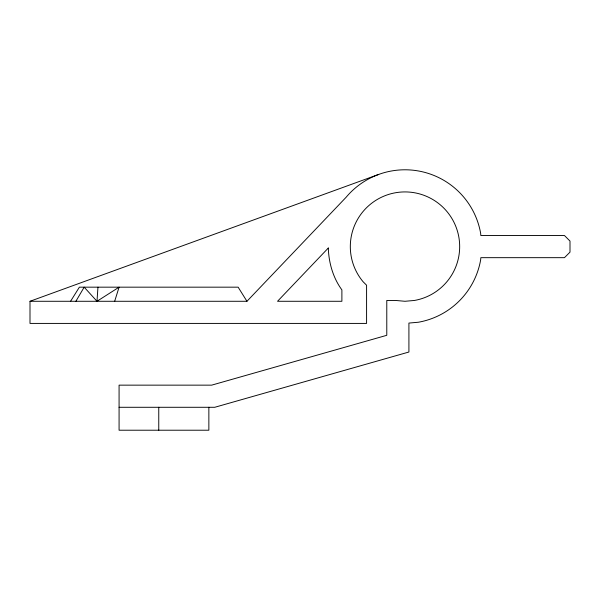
<?xml version="1.0" encoding="UTF-8"?>
<svg xmlns="http://www.w3.org/2000/svg" width="600" height="600" viewBox="0 0 600 600"><rect width="100%" height="100%" fill="white"/><g stroke="black" fill="none" stroke-linecap="round" stroke-linejoin="round"><path stroke-width="0.9" d="M114.667 301.282L119.078 287.168L96.998 301.282L97.958 287.168M75.885 301.282L84.172 287.168L96.998 301.282M70.567 301.282L79.387 287.168L238.132 287.168L246.952 301.282L346.147 197.228A76.815 76.815 0 0 1 480.638 233.257L480.84 235.53L564.465 235.53L570 241.065L570 252.135L564.465 257.67L480.84 257.67L480.638 259.935A76.815 76.815 0 0 1 418.335 322.245L408.915 323.07L408.915 352.02L214.763 407.287L119.078 407.287M208.86 407.287L208.86 430.215L119.078 430.215L119.078 385.147L211.673 385.147L386.783 335.303L386.783 300.45L395.498 300.45L404.993 301.282L414.487 300.45A54.682 54.682 0 0 0 456.375 227.895A54.682 54.682 0 0 0 377.655 199.245A54.682 54.682 0 0 0 363.105 281.745L366.585 285.225L366.585 323.415L30 323.415L30 301.282L378.72 174.42M30 301.282L246.952 301.282M158.76 407.287L158.76 430.215M328.305 248.025L277.538 301.282L341.888 301.282L341.888 289.897C333.075 277.845 328.785 262.86 328.305 248.025"/></g></svg>
